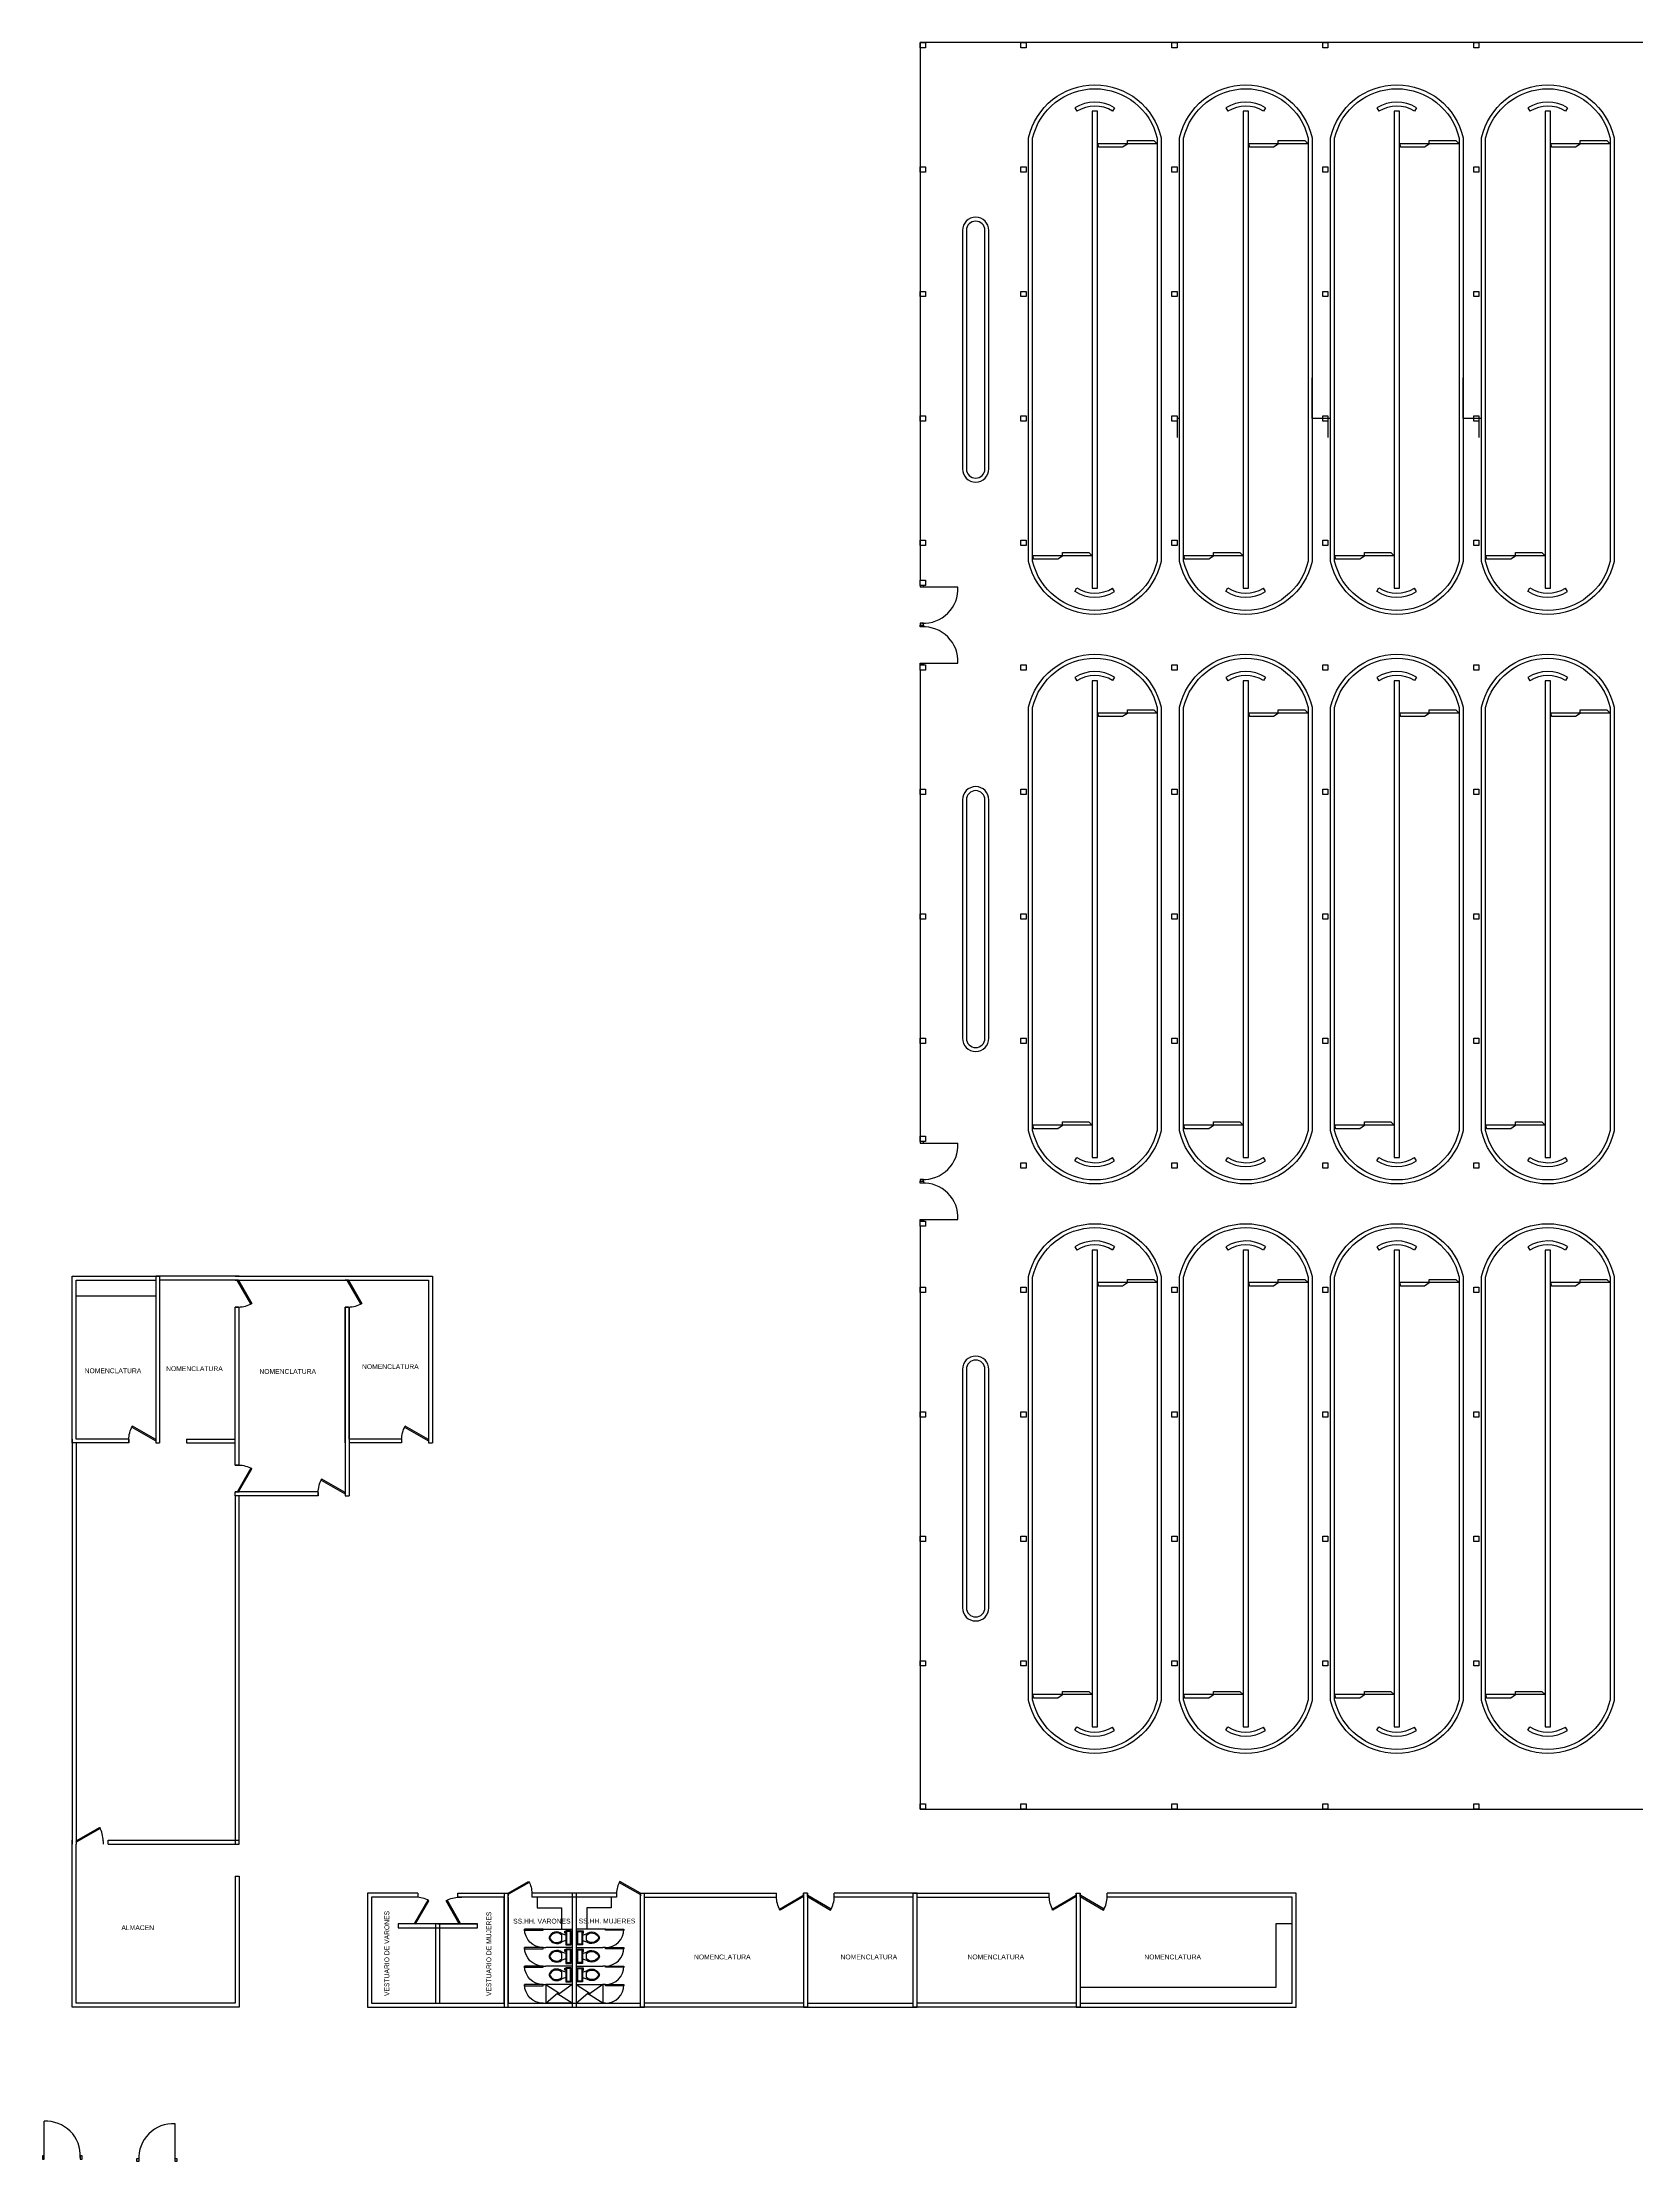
# Model space of a CAD drawing. Header units: metres. Extents: x 2572 to 5235, y 1556 to 2684.
# Drawn here: x 2664.6 to 2724.8, y 1556 to 1636 of the extents above; entities that cross this region are included whole.
import ezdxf

# ---------------------------------------------------------------- set-up
doc = ezdxf.new("R2010")
doc.units = ezdxf.units.M
doc.layers.add('ROTULO', color=7, linetype='Continuous', lineweight=18)
doc.styles.add('arial', font='arial.ttf')

# ---------------------------------------------------------------- blocks, each defined once
blk = doc.blocks.new('*U16')
for p, q in [((-8, 4), (-14, 6)), ((-14, -4), (-14, 4)), ((-9.5, 7), (-9.5, 10)), ((-9.5, 10), (-8.5, 10)), ((-8, 7), (-9.5, 7)), ((-8.5, 10), (-8.5, 8)), ((-8.5, 8), (-8, 8)), ((-8, -4), (-14, -6)), ((-6, -9.5), (-2, -9.5))]:
    blk.add_line(p, q)
blk.add_lwpolyline([(-8, -10.5), (0, -10.5), (0, 10.5), (-8, 10.5)], close=True)
for points in [[(-7, 8.5), (-7, -8.5)], [(-2, 9.5), (-6, 9.5)], [(-1, -8.5), (-1, 8.5)]]:
    blk.add_lwpolyline(points)
for centre, radius, start, end in [((-29, -0.1), 4, 164.9681, 195.247), ((-21.6, -3.6), 12.2, 51.5766, 158.079), ((-27.9, -0.1), 4, 155.8394, 204.3757), ((-21.8, -4.2), 11.3, 46.4753, 149.0544), ((-6.1, 8.6), 0.884, 81.9774, 188.2376), ((-1.9, 8.6), 0.884, 351.9774, 98.2376), ((-21.6, 3.5), 12.2, 202.136, 308.6382), ((-21.8, 4.2), 11.3, 211.1605, 313.7396), ((-6.1, -8.6), 0.884, 171.9774, 278.2376), ((-1.9, -8.6), 0.884, 261.9774, 8.2376)]:
    blk.add_arc(centre, radius, start, end)
blk = doc.blocks.new('*U17')
for p, q in [((0, 0), (0, -100)), ((700, 0), (700, -100))]:
    blk.add_line(p, q)
blk.add_lwpolyline([(0, 0), (0, 700), (43.75, 700), (43.75, 0)], close=True)
blk.add_arc((0, 0), 700, 0, 90)
blk = doc.blocks.new('*U21')
for p, q in [((0, 0), (0, 100)), ((900, 0), (900, 100))]:
    blk.add_line(p, q)
blk.add_lwpolyline([(0, 0), (779, -450), (801, -412), (22, 38)], close=True)
blk.add_arc((0, 0), 900, 330, 0)
blk = doc.blocks.new('*U22')
for p, q in [((0, 0), (0, 100)), ((1000, 0), (1000, 100))]:
    blk.add_line(p, q)
blk.add_lwpolyline([(0, 0), (866, -500), (888, -462), (22, 38)], close=True)
blk.add_arc((0, 0), 1000, 330, 0)
blk = doc.blocks.new('*U23')
for p, q in [((0, 0), (0, 5)), ((40, 0), (40, 5))]:
    blk.add_line(p, q)
blk.add_lwpolyline([(0, 0), (34.6, -20), (35.5, -18.5), (0.9, 1.5)], close=True)
blk.add_arc((0, 0), 40, 330, 0)
blk = doc.blocks.new('*U24')
for p, q in [((0, 0), (0, -5)), ((40, 0), (40, -5))]:
    blk.add_line(p, q)
blk.add_lwpolyline([(0, 0), (34.6, 20), (35.5, 18.5), (0.9, -1.5)], close=True)
blk.add_arc((0, 0), 40, 0, 30)

msp = doc.modelspace()

# ---------------------------------------------------------------- linework, layer by layer
for p, q in [((2665.752, 1589.46), (2669.052, 1589.46)), ((2665.752, 1583.16), (2665.752, 1589.46)), ((2665.902, 1589.31), (2668.902, 1589.31)), ((2665.902, 1583.31), (2665.902, 1589.31)), ((2672.052, 1589.46), (2668.902, 1589.46)), ((2668.902, 1589.46), (2668.902, 1583.16)), ((2668.902, 1589.31), (2668.902, 1583.31)), ((2669.052, 1589.46), (2669.052, 1583.16)), ((2671.902, 1589.31), (2669.052, 1589.31)), ((2669.052, 1589.31), (2669.052, 1583.31)), ((2671.902, 1589.46), (2676.202, 1589.46)), ((2672.052, 1589.31), (2676.052, 1589.31)), ((2676.052, 1589.46), (2679.352, 1589.46)), ((2676.052, 1589.31), (2679.202, 1589.31)), ((2679.202, 1589.31), (2679.202, 1583.31)), ((2679.352, 1589.46), (2679.352, 1583.16)), ((2671.902, 1582.326), (2671.902, 1588.294)), ((2672.052, 1582.326), (2672.052, 1588.294)), ((2676.052, 1588.294), (2676.052, 1581.31)), ((2676.052, 1583.16), (2676.052, 1588.294)), ((2676.202, 1588.294), (2676.202, 1581.16)), ((2676.202, 1583.31), (2676.202, 1588.294)), ((2665.752, 1583.31), (2665.752, 1568.01)), ((2667.886, 1583.16), (2665.752, 1583.16)), ((2667.886, 1583.31), (2665.902, 1583.31)), ((2665.902, 1583.16), (2665.902, 1568.16)), ((2670.067, 1583.31), (2671.902, 1583.31)), ((2670.068, 1583.16), (2671.902, 1583.16)), ((2678.186, 1583.31), (2676.202, 1583.31)), ((2678.186, 1583.16), (2676.202, 1583.16)), ((2675.036, 1581.16), (2671.902, 1581.16)), ((2675.036, 1581.31), (2672.052, 1581.31)), ((2665.752, 1561.86), (2665.752, 1568.16)), ((2665.902, 1562.01), (2665.902, 1568.01)), ((2667.102, 1568.16), (2672.052, 1568.16)), ((2667.102, 1568.01), (2672.052, 1568.01)), ((2671.902, 1566.81), (2671.902, 1562.01)), ((2672.052, 1566.81), (2672.052, 1561.86)), ((2678.802, 1566.16), (2676.902, 1566.16)), ((2676.902, 1566.16), (2676.902, 1561.86)), ((2678.802, 1566.01), (2677.052, 1566.01)), ((2677.052, 1566.01), (2677.052, 1562.01)), ((2682.052, 1566.16), (2682.052, 1561.86)), ((2682.052, 1562.01), (2682.052, 1566.01)), ((2682.202, 1561.86), (2682.202, 1566.16)), ((2682.202, 1566.01), (2682.202, 1562.01)), ((2686.302, 1566.16), (2683.102, 1566.16)), ((2686.302, 1566.01), (2683.102, 1566.01)), ((2687.202, 1561.86), (2687.202, 1566.16)), ((2687.202, 1566.16), (2692.336, 1566.16)), ((2687.202, 1562.01), (2687.202, 1566.01)), ((2687.352, 1561.86), (2687.352, 1566.16)), ((2687.352, 1562.01), (2687.352, 1566.01)), ((2687.352, 1566.01), (2692.336, 1566.01)), ((2693.352, 1566.16), (2693.352, 1561.86)), ((2693.352, 1566.01), (2693.352, 1562.01)), ((2693.502, 1566.16), (2693.502, 1561.86)), ((2693.502, 1566.01), (2693.502, 1562.01)), ((2697.502, 1566.01), (2694.517, 1566.009)), ((2697.652, 1566.16), (2694.518, 1566.16)), ((2697.502, 1561.86), (2697.502, 1566.16)), ((2697.502, 1566.16), (2702.636, 1566.16)), ((2697.502, 1562.01), (2697.502, 1566.01)), ((2697.652, 1561.86), (2697.652, 1566.16)), ((2697.652, 1562.01), (2697.652, 1566.01)), ((2697.652, 1566.01), (2702.636, 1566.01)), ((2703.652, 1566.16), (2703.652, 1561.86)), ((2703.652, 1566.01), (2703.652, 1562.01)), ((2703.802, 1566.16), (2703.802, 1561.86)), ((2703.802, 1566.01), (2703.802, 1562.01)), ((2711.802, 1566.01), (2704.817, 1566.009)), ((2711.952, 1566.16), (2704.818, 1566.16)), ((2711.802, 1562.01), (2711.802, 1566.01)), ((2711.952, 1561.86), (2711.952, 1566.16)), ((2672.052, 1561.86), (2665.752, 1561.86)), ((2671.902, 1562.01), (2665.902, 1562.01)), ((2676.902, 1561.86), (2682.202, 1561.86)), ((2677.052, 1562.01), (2682.052, 1562.01)), ((2682.052, 1561.86), (2687.352, 1561.86)), ((2682.202, 1562.01), (2687.202, 1562.01)), ((2693.502, 1561.86), (2687.202, 1561.86)), ((2693.352, 1562.01), (2687.352, 1562.01)), ((2693.352, 1561.86), (2697.652, 1561.86)), ((2693.502, 1562.01), (2697.502, 1562.01)), ((2703.802, 1561.86), (2697.502, 1561.86)), ((2703.652, 1562.01), (2697.652, 1562.01)), ((2703.652, 1561.86), (2711.952, 1561.86)), ((2703.802, 1562.01), (2711.802, 1562.01))]:
    msp.add_line(p, q)
for points in [[(2697.957, 1636.041), (2697.957, 1635.841), (2697.757, 1635.841), (2697.757, 1636.041), (2697.957, 1636.041)], [(2697.757, 1591.341), (2697.757, 1569.341), (2768.657, 1569.341), (2768.657, 1636.041), (2697.757, 1636.041), (2697.757, 1615.741)], [(2701.757, 1636.041), (2701.757, 1635.841), (2701.557, 1635.841), (2701.557, 1636.041), (2701.757, 1636.041)], [(2707.457, 1636.041), (2707.457, 1635.841), (2707.257, 1635.841), (2707.257, 1636.041), (2707.457, 1636.041)], [(2713.157, 1636.041), (2713.157, 1635.841), (2712.957, 1635.841), (2712.957, 1636.041), (2713.157, 1636.041)], [(2718.857, 1636.041), (2718.857, 1635.841), (2718.657, 1635.841), (2718.657, 1636.041), (2718.857, 1636.041)], [(2703.596, 1633.567), (2703.677, 1633.44)], [(2704.257, 1624.441), (2704.257, 1615.441), (2704.457, 1615.441), (2704.457, 1633.441), (2704.257, 1633.441), (2704.257, 1624.441)], [(2705.103, 1633.574), (2705.024, 1633.447)], [(2709.296, 1633.567), (2709.377, 1633.44)], [(2709.957, 1624.441), (2709.957, 1615.441), (2710.157, 1615.441), (2710.157, 1633.441), (2709.957, 1633.441), (2709.957, 1624.441)], [(2710.803, 1633.574), (2710.724, 1633.447)], [(2714.996, 1633.567), (2715.077, 1633.44)], [(2715.657, 1624.441), (2715.657, 1615.441), (2715.857, 1615.441), (2715.857, 1633.441), (2715.657, 1633.441), (2715.657, 1624.441)], [(2716.503, 1633.574), (2716.424, 1633.447)], [(2720.696, 1633.567), (2720.777, 1633.44)], [(2721.357, 1624.441), (2721.357, 1615.441), (2721.557, 1615.441), (2721.557, 1633.441), (2721.357, 1633.441), (2721.357, 1624.441)], [(2722.203, 1633.574), (2722.124, 1633.447)], [(2706.707, 1632.217), (2704.457, 1632.217), (2704.492, 1632.097), (2705.405, 1632.097), (2705.582, 1632.217), (2705.582, 1632.338), (2706.577, 1632.338), (2706.707, 1632.217)], [(2712.407, 1632.217), (2710.157, 1632.217), (2710.192, 1632.097), (2711.105, 1632.097), (2711.282, 1632.217), (2711.282, 1632.338), (2712.277, 1632.338), (2712.407, 1632.217)], [(2718.107, 1632.217), (2715.857, 1632.217), (2715.892, 1632.097), (2716.805, 1632.097), (2716.982, 1632.217), (2716.982, 1632.338), (2717.977, 1632.338), (2718.107, 1632.217)], [(2723.807, 1632.217), (2721.557, 1632.217), (2721.592, 1632.097), (2722.505, 1632.097), (2722.682, 1632.217), (2722.682, 1632.338), (2723.677, 1632.338), (2723.807, 1632.217)], [(2697.957, 1631.341), (2697.957, 1631.141), (2697.757, 1631.141), (2697.757, 1631.341), (2697.957, 1631.341)], [(2701.757, 1631.341), (2701.757, 1631.141), (2701.557, 1631.141), (2701.557, 1631.341), (2701.757, 1631.341)], [(2707.457, 1631.341), (2707.457, 1631.141), (2707.257, 1631.141), (2707.257, 1631.341), (2707.457, 1631.341)], [(2713.157, 1631.341), (2713.157, 1631.141), (2712.957, 1631.141), (2712.957, 1631.341), (2713.157, 1631.341)], [(2718.857, 1631.341), (2718.857, 1631.141), (2718.657, 1631.141), (2718.657, 1631.341), (2718.857, 1631.341)], [(2697.957, 1626.641), (2697.957, 1626.441), (2697.757, 1626.441), (2697.757, 1626.641), (2697.957, 1626.641)], [(2701.757, 1626.641), (2701.757, 1626.441), (2701.557, 1626.441), (2701.557, 1626.641), (2701.757, 1626.641)], [(2707.457, 1626.641), (2707.457, 1626.441), (2707.257, 1626.441), (2707.257, 1626.641), (2707.457, 1626.641)], [(2713.157, 1626.641), (2713.157, 1626.441), (2712.957, 1626.441), (2712.957, 1626.641), (2713.157, 1626.641)], [(2718.857, 1626.641), (2718.857, 1626.441), (2718.657, 1626.441), (2718.657, 1626.641), (2718.857, 1626.641)], [(2713.257, 1621.841), (2712.557, 1621.841), (2712.557, 1623.371)], [(2718.957, 1621.841), (2718.257, 1621.841), (2718.257, 1623.371)], [(2697.957, 1621.941), (2697.957, 1621.741), (2697.757, 1621.741), (2697.757, 1621.941), (2697.957, 1621.941)], [(2701.757, 1621.941), (2701.757, 1621.741), (2701.557, 1621.741), (2701.557, 1621.941), (2701.757, 1621.941)], [(2707.457, 1621.941), (2707.457, 1621.741), (2707.257, 1621.741), (2707.257, 1621.941), (2707.457, 1621.941)], [(2713.157, 1621.941), (2713.157, 1621.741), (2712.957, 1621.741), (2712.957, 1621.941), (2713.157, 1621.941)], [(2718.857, 1621.941), (2718.857, 1621.741), (2718.657, 1621.741), (2718.657, 1621.941), (2718.857, 1621.941)], [(2707.557, 1621.841), (2707.457, 1621.841), (2707.457, 1621.123)], [(2713.257, 1621.841), (2713.157, 1621.841), (2713.157, 1621.123)], [(2718.957, 1621.841), (2718.857, 1621.841), (2718.857, 1621.123)], [(2697.957, 1617.241), (2697.957, 1617.041), (2697.757, 1617.041), (2697.757, 1617.241), (2697.957, 1617.241)], [(2701.757, 1617.241), (2701.757, 1617.041), (2701.557, 1617.041), (2701.557, 1617.241), (2701.757, 1617.241)], [(2707.457, 1617.241), (2707.457, 1617.041), (2707.257, 1617.041), (2707.257, 1617.241), (2707.457, 1617.241)], [(2713.157, 1617.241), (2713.157, 1617.041), (2712.957, 1617.041), (2712.957, 1617.241), (2713.157, 1617.241)], [(2718.857, 1617.241), (2718.857, 1617.041), (2718.657, 1617.041), (2718.657, 1617.241), (2718.857, 1617.241)], [(2704.257, 1616.661), (2702.007, 1616.661), (2702.042, 1616.54), (2702.955, 1616.54), (2703.132, 1616.661), (2703.132, 1616.782), (2704.127, 1616.782), (2704.257, 1616.661)], [(2709.957, 1616.661), (2707.707, 1616.661), (2707.742, 1616.54), (2708.655, 1616.54), (2708.832, 1616.661), (2708.832, 1616.782), (2709.827, 1616.782), (2709.957, 1616.661)], [(2715.657, 1616.661), (2713.407, 1616.661), (2713.442, 1616.54), (2714.355, 1616.54), (2714.532, 1616.661), (2714.532, 1616.782), (2715.527, 1616.782), (2715.657, 1616.661)], [(2721.357, 1616.661), (2719.107, 1616.661), (2719.142, 1616.54), (2720.055, 1616.54), (2720.232, 1616.661), (2720.232, 1616.782), (2721.227, 1616.782), (2721.357, 1616.661)], [(2697.957, 1615.741), (2697.957, 1615.541), (2697.757, 1615.541), (2697.757, 1615.741), (2697.957, 1615.741)], [(2697.882, 1615.541), (2697.757, 1615.541), (2697.757, 1615.479), (2697.882, 1615.479), (2697.882, 1615.541)], [(2697.819, 1615.479), (2699.186, 1615.479)], [(2703.596, 1615.315), (2703.677, 1615.442)], [(2705.103, 1615.308), (2705.024, 1615.435)], [(2709.296, 1615.315), (2709.377, 1615.442)], [(2710.803, 1615.308), (2710.724, 1615.435)], [(2714.996, 1615.315), (2715.077, 1615.442)], [(2716.503, 1615.308), (2716.424, 1615.435)], [(2720.696, 1615.315), (2720.777, 1615.442)], [(2722.203, 1615.308), (2722.124, 1615.435)], [(2697.882, 1614.112), (2697.757, 1614.112), (2697.757, 1614.041), (2697.882, 1614.041), (2697.882, 1614.112)], [(2697.882, 1613.97), (2697.757, 1613.97), (2697.757, 1614.041), (2697.882, 1614.041), (2697.882, 1613.97)], [(2697.882, 1612.541), (2697.757, 1612.541), (2697.757, 1612.603), (2697.882, 1612.603), (2697.882, 1612.541)], [(2697.957, 1612.541), (2697.957, 1612.341), (2697.757, 1612.341), (2697.757, 1612.541), (2697.957, 1612.541)], [(2697.757, 1612.341), (2697.757, 1594.541)], [(2697.819, 1612.603), (2699.186, 1612.603)], [(2701.757, 1612.541), (2701.757, 1612.341), (2701.557, 1612.341), (2701.557, 1612.541), (2701.757, 1612.541)], [(2707.457, 1612.541), (2707.457, 1612.341), (2707.257, 1612.341), (2707.257, 1612.541), (2707.457, 1612.541)], [(2713.157, 1612.541), (2713.157, 1612.341), (2712.957, 1612.341), (2712.957, 1612.541), (2713.157, 1612.541)], [(2718.857, 1612.541), (2718.857, 1612.341), (2718.657, 1612.341), (2718.657, 1612.541), (2718.857, 1612.541)], [(2703.596, 1612.067), (2703.677, 1611.94)], [(2704.257, 1602.941), (2704.257, 1593.941), (2704.457, 1593.941), (2704.457, 1611.941), (2704.257, 1611.941), (2704.257, 1602.941)], [(2705.103, 1612.074), (2705.024, 1611.947)], [(2709.296, 1612.067), (2709.377, 1611.94)], [(2709.957, 1602.941), (2709.957, 1593.941), (2710.157, 1593.941), (2710.157, 1611.941), (2709.957, 1611.941), (2709.957, 1602.941)], [(2710.803, 1612.074), (2710.724, 1611.947)], [(2714.996, 1612.067), (2715.077, 1611.94)], [(2715.657, 1602.941), (2715.657, 1593.941), (2715.857, 1593.941), (2715.857, 1611.941), (2715.657, 1611.941), (2715.657, 1602.941)], [(2716.503, 1612.074), (2716.424, 1611.947)], [(2720.696, 1612.067), (2720.777, 1611.94)], [(2721.357, 1602.941), (2721.357, 1593.941), (2721.557, 1593.941), (2721.557, 1611.941), (2721.357, 1611.941), (2721.357, 1602.941)], [(2722.203, 1612.074), (2722.124, 1611.947)], [(2706.707, 1610.717), (2704.457, 1610.717), (2704.492, 1610.597), (2705.405, 1610.597), (2705.582, 1610.717), (2705.582, 1610.838), (2706.577, 1610.838), (2706.707, 1610.717)], [(2712.407, 1610.717), (2710.157, 1610.717), (2710.192, 1610.597), (2711.105, 1610.597), (2711.282, 1610.717), (2711.282, 1610.838), (2712.277, 1610.838), (2712.407, 1610.717)], [(2718.107, 1610.717), (2715.857, 1610.717), (2715.892, 1610.597), (2716.805, 1610.597), (2716.982, 1610.717), (2716.982, 1610.838), (2717.977, 1610.838), (2718.107, 1610.717)], [(2723.807, 1610.717), (2721.557, 1610.717), (2721.592, 1610.597), (2722.505, 1610.597), (2722.682, 1610.717), (2722.682, 1610.838), (2723.677, 1610.838), (2723.807, 1610.717)], [(2697.957, 1607.841), (2697.957, 1607.641), (2697.757, 1607.641), (2697.757, 1607.841), (2697.957, 1607.841)], [(2701.757, 1607.841), (2701.757, 1607.641), (2701.557, 1607.641), (2701.557, 1607.841), (2701.757, 1607.841)], [(2707.457, 1607.841), (2707.457, 1607.641), (2707.257, 1607.641), (2707.257, 1607.841), (2707.457, 1607.841)], [(2713.157, 1607.841), (2713.157, 1607.641), (2712.957, 1607.641), (2712.957, 1607.841), (2713.157, 1607.841)], [(2718.857, 1607.841), (2718.857, 1607.641), (2718.657, 1607.641), (2718.657, 1607.841), (2718.857, 1607.841)], [(2697.957, 1603.141), (2697.957, 1602.941), (2697.757, 1602.941), (2697.757, 1603.141), (2697.957, 1603.141)], [(2701.757, 1603.141), (2701.757, 1602.941), (2701.557, 1602.941), (2701.557, 1603.141), (2701.757, 1603.141)], [(2707.457, 1603.141), (2707.457, 1602.941), (2707.257, 1602.941), (2707.257, 1603.141), (2707.457, 1603.141)], [(2713.157, 1603.141), (2713.157, 1602.941), (2712.957, 1602.941), (2712.957, 1603.141), (2713.157, 1603.141)], [(2718.857, 1603.141), (2718.857, 1602.941), (2718.657, 1602.941), (2718.657, 1603.141), (2718.857, 1603.141)], [(2697.957, 1598.441), (2697.957, 1598.241), (2697.757, 1598.241), (2697.757, 1598.441), (2697.957, 1598.441)], [(2701.757, 1598.441), (2701.757, 1598.241), (2701.557, 1598.241), (2701.557, 1598.441), (2701.757, 1598.441)], [(2707.457, 1598.441), (2707.457, 1598.241), (2707.257, 1598.241), (2707.257, 1598.441), (2707.457, 1598.441)], [(2713.157, 1598.441), (2713.157, 1598.241), (2712.957, 1598.241), (2712.957, 1598.441), (2713.157, 1598.441)], [(2718.857, 1598.441), (2718.857, 1598.241), (2718.657, 1598.241), (2718.657, 1598.441), (2718.857, 1598.441)], [(2697.957, 1594.741), (2697.957, 1594.541), (2697.757, 1594.541), (2697.757, 1594.741), (2697.957, 1594.741)], [(2704.257, 1595.161), (2702.007, 1595.161), (2702.042, 1595.04), (2702.955, 1595.04), (2703.132, 1595.161), (2703.132, 1595.282), (2704.127, 1595.282), (2704.257, 1595.161)], [(2709.957, 1595.161), (2707.707, 1595.161), (2707.742, 1595.04), (2708.655, 1595.04), (2708.832, 1595.161), (2708.832, 1595.282), (2709.827, 1595.282), (2709.957, 1595.161)], [(2715.657, 1595.161), (2713.407, 1595.161), (2713.442, 1595.04), (2714.355, 1595.04), (2714.532, 1595.161), (2714.532, 1595.282), (2715.527, 1595.282), (2715.657, 1595.161)], [(2721.357, 1595.161), (2719.107, 1595.161), (2719.142, 1595.04), (2720.055, 1595.04), (2720.232, 1595.161), (2720.232, 1595.282), (2721.227, 1595.282), (2721.357, 1595.161)], [(2697.882, 1594.541), (2697.757, 1594.541), (2697.757, 1594.479), (2697.882, 1594.479), (2697.882, 1594.541)], [(2697.819, 1594.479), (2699.186, 1594.479)], [(2703.596, 1593.815), (2703.677, 1593.942)], [(2705.103, 1593.808), (2705.024, 1593.935)], [(2709.296, 1593.815), (2709.377, 1593.942)], [(2710.803, 1593.808), (2710.724, 1593.935)], [(2714.996, 1593.815), (2715.077, 1593.942)], [(2716.503, 1593.808), (2716.424, 1593.935)], [(2720.696, 1593.815), (2720.777, 1593.942)], [(2722.203, 1593.808), (2722.124, 1593.935)], [(2697.882, 1593.112), (2697.757, 1593.112), (2697.757, 1593.041), (2697.882, 1593.041), (2697.882, 1593.112)], [(2701.757, 1593.741), (2701.757, 1593.541), (2701.557, 1593.541), (2701.557, 1593.741), (2701.757, 1593.741)], [(2707.457, 1593.741), (2707.457, 1593.541), (2707.257, 1593.541), (2707.257, 1593.741), (2707.457, 1593.741)], [(2713.157, 1593.741), (2713.157, 1593.541), (2712.957, 1593.541), (2712.957, 1593.741), (2713.157, 1593.741)], [(2718.857, 1593.741), (2718.857, 1593.541), (2718.657, 1593.541), (2718.657, 1593.741), (2718.857, 1593.741)], [(2697.882, 1592.97), (2697.757, 1592.97), (2697.757, 1593.041), (2697.882, 1593.041), (2697.882, 1592.97)], [(2697.882, 1591.541), (2697.757, 1591.541), (2697.757, 1591.603), (2697.882, 1591.603), (2697.882, 1591.541)], [(2697.957, 1591.541), (2697.957, 1591.341), (2697.757, 1591.341), (2697.757, 1591.541), (2697.957, 1591.541)], [(2697.819, 1591.603), (2699.186, 1591.603)], [(2703.596, 1590.567), (2703.677, 1590.44)], [(2704.257, 1581.441), (2704.257, 1572.441), (2704.457, 1572.441), (2704.457, 1590.441), (2704.257, 1590.441), (2704.257, 1581.441)], [(2705.103, 1590.574), (2705.024, 1590.447)], [(2709.296, 1590.567), (2709.377, 1590.44)], [(2709.957, 1581.441), (2709.957, 1572.441), (2710.157, 1572.441), (2710.157, 1590.441), (2709.957, 1590.441), (2709.957, 1581.441)], [(2710.803, 1590.574), (2710.724, 1590.447)], [(2714.996, 1590.567), (2715.077, 1590.44)], [(2715.657, 1581.441), (2715.657, 1572.441), (2715.857, 1572.441), (2715.857, 1590.441), (2715.657, 1590.441), (2715.657, 1581.441)], [(2716.503, 1590.574), (2716.424, 1590.447)], [(2720.696, 1590.567), (2720.777, 1590.44)], [(2721.357, 1581.441), (2721.357, 1572.441), (2721.557, 1572.441), (2721.557, 1590.441), (2721.357, 1590.441), (2721.357, 1581.441)], [(2722.203, 1590.574), (2722.124, 1590.447)], [(2668.902, 1589.31), (2668.902, 1588.71), (2665.902, 1588.71), (2665.902, 1589.31), (2668.902, 1589.31)], [(2671.902, 1589.31), (2672.052, 1589.31)], [(2706.707, 1589.217), (2704.457, 1589.217), (2704.492, 1589.097), (2705.405, 1589.097), (2705.582, 1589.217), (2705.582, 1589.338), (2706.577, 1589.338), (2706.707, 1589.217)], [(2712.407, 1589.217), (2710.157, 1589.217), (2710.192, 1589.097), (2711.105, 1589.097), (2711.282, 1589.217), (2711.282, 1589.338), (2712.277, 1589.338), (2712.407, 1589.217)], [(2718.107, 1589.217), (2715.857, 1589.217), (2715.892, 1589.097), (2716.805, 1589.097), (2716.982, 1589.217), (2716.982, 1589.338), (2717.977, 1589.338), (2718.107, 1589.217)], [(2723.807, 1589.217), (2721.557, 1589.217), (2721.592, 1589.097), (2722.505, 1589.097), (2722.682, 1589.217), (2722.682, 1589.338), (2723.677, 1589.338), (2723.807, 1589.217)], [(2671.902, 1588.294), (2672.052, 1588.294)], [(2676.052, 1588.294), (2676.202, 1588.294)], [(2697.957, 1589.041), (2697.957, 1588.841), (2697.757, 1588.841), (2697.757, 1589.041), (2697.957, 1589.041)], [(2701.757, 1589.041), (2701.757, 1588.841), (2701.557, 1588.841), (2701.557, 1589.041), (2701.757, 1589.041)], [(2707.457, 1589.041), (2707.457, 1588.841), (2707.257, 1588.841), (2707.257, 1589.041), (2707.457, 1589.041)], [(2713.157, 1589.041), (2713.157, 1588.841), (2712.957, 1588.841), (2712.957, 1589.041), (2713.157, 1589.041)], [(2718.857, 1589.041), (2718.857, 1588.841), (2718.657, 1588.841), (2718.657, 1589.041), (2718.857, 1589.041)], [(2697.957, 1584.341), (2697.957, 1584.141), (2697.757, 1584.141), (2697.757, 1584.341), (2697.957, 1584.341)], [(2701.757, 1584.341), (2701.757, 1584.141), (2701.557, 1584.141), (2701.557, 1584.341), (2701.757, 1584.341)], [(2707.457, 1584.341), (2707.457, 1584.141), (2707.257, 1584.141), (2707.257, 1584.341), (2707.457, 1584.341)], [(2713.157, 1584.341), (2713.157, 1584.141), (2712.957, 1584.141), (2712.957, 1584.341), (2713.157, 1584.341)], [(2718.857, 1584.341), (2718.857, 1584.141), (2718.657, 1584.141), (2718.657, 1584.341), (2718.857, 1584.341)], [(2667.886, 1583.16), (2667.886, 1583.31)], [(2668.902, 1583.16), (2669.052, 1583.16)], [(2670.068, 1583.31), (2670.068, 1583.16)], [(2678.186, 1583.31), (2678.186, 1583.16)], [(2679.202, 1583.31), (2679.202, 1583.16), (2679.352, 1583.16)], [(2671.902, 1582.326), (2672.052, 1582.326)], [(2671.902, 1581.16), (2671.902, 1581.31), (2672.052, 1581.31)], [(2672.052, 1568.01), (2672.052, 1581.16), (2671.902, 1581.16), (2671.902, 1568.01)], [(2675.036, 1581.16), (2675.036, 1581.31)], [(2676.052, 1581.31), (2676.052, 1581.16), (2676.202, 1581.16)], [(2697.957, 1579.641), (2697.957, 1579.441), (2697.757, 1579.441), (2697.757, 1579.641), (2697.957, 1579.641)], [(2701.757, 1579.641), (2701.757, 1579.441), (2701.557, 1579.441), (2701.557, 1579.641), (2701.757, 1579.641)], [(2707.457, 1579.641), (2707.457, 1579.441), (2707.257, 1579.441), (2707.257, 1579.641), (2707.457, 1579.641)], [(2713.157, 1579.641), (2713.157, 1579.441), (2712.957, 1579.441), (2712.957, 1579.641), (2713.157, 1579.641)], [(2718.857, 1579.641), (2718.857, 1579.441), (2718.657, 1579.441), (2718.657, 1579.641), (2718.857, 1579.641)], [(2697.957, 1574.941), (2697.957, 1574.741), (2697.757, 1574.741), (2697.757, 1574.941), (2697.957, 1574.941)], [(2701.757, 1574.941), (2701.757, 1574.741), (2701.557, 1574.741), (2701.557, 1574.941), (2701.757, 1574.941)], [(2707.457, 1574.941), (2707.457, 1574.741), (2707.257, 1574.741), (2707.257, 1574.941), (2707.457, 1574.941)], [(2713.157, 1574.941), (2713.157, 1574.741), (2712.957, 1574.741), (2712.957, 1574.941), (2713.157, 1574.941)], [(2718.857, 1574.941), (2718.857, 1574.741), (2718.657, 1574.741), (2718.657, 1574.941), (2718.857, 1574.941)], [(2704.257, 1573.661), (2702.007, 1573.661), (2702.042, 1573.54), (2702.955, 1573.54), (2703.132, 1573.661), (2703.132, 1573.782), (2704.127, 1573.782), (2704.257, 1573.661)], [(2709.957, 1573.661), (2707.707, 1573.661), (2707.742, 1573.54), (2708.655, 1573.54), (2708.832, 1573.661), (2708.832, 1573.782), (2709.827, 1573.782), (2709.957, 1573.661)], [(2715.657, 1573.661), (2713.407, 1573.661), (2713.442, 1573.54), (2714.355, 1573.54), (2714.532, 1573.661), (2714.532, 1573.782), (2715.527, 1573.782), (2715.657, 1573.661)], [(2721.357, 1573.661), (2719.107, 1573.661), (2719.142, 1573.54), (2720.055, 1573.54), (2720.232, 1573.661), (2720.232, 1573.782), (2721.227, 1573.782), (2721.357, 1573.661)], [(2703.596, 1572.315), (2703.677, 1572.442)], [(2705.103, 1572.308), (2705.024, 1572.435)], [(2709.296, 1572.315), (2709.377, 1572.442)], [(2710.803, 1572.308), (2710.724, 1572.435)], [(2714.996, 1572.315), (2715.077, 1572.442)], [(2716.503, 1572.308), (2716.424, 1572.435)], [(2720.696, 1572.315), (2720.777, 1572.442)], [(2722.203, 1572.308), (2722.124, 1572.435)], [(2697.957, 1569.541), (2697.957, 1569.341), (2697.757, 1569.341), (2697.757, 1569.541), (2697.957, 1569.541)], [(2701.757, 1569.541), (2701.757, 1569.341), (2701.557, 1569.341), (2701.557, 1569.541), (2701.757, 1569.541)], [(2707.457, 1569.541), (2707.457, 1569.341), (2707.257, 1569.341), (2707.257, 1569.541), (2707.457, 1569.541)], [(2713.157, 1569.541), (2713.157, 1569.341), (2712.957, 1569.341), (2712.957, 1569.541), (2713.157, 1569.541)], [(2718.857, 1569.541), (2718.857, 1569.341), (2718.657, 1569.341), (2718.657, 1569.541), (2718.857, 1569.541)], [(2667.102, 1568.01), (2667.102, 1568.16)], [(2671.902, 1566.81), (2672.052, 1566.81)], [(2678.802, 1566.16), (2678.802, 1566.01)], [(2680.302, 1566.16), (2682.052, 1566.16), (2682.052, 1566.01), (2680.302, 1566.01), (2680.302, 1566.16)], [(2682.052, 1566.16), (2682.202, 1566.16)], [(2683.102, 1566.16), (2683.102, 1566.01)], [(2683.307, 1566.01), (2683.307, 1565.61), (2684.227, 1565.61), (2684.227, 1564.81), (2684.627, 1564.81)], [(2684.627, 1566.16), (2684.627, 1561.86)], [(2684.777, 1566.16), (2684.777, 1561.86)], [(2686.096, 1566.01), (2686.096, 1565.61), (2685.177, 1565.61), (2685.177, 1564.81), (2684.777, 1564.81)], [(2686.302, 1566.16), (2686.302, 1566.01)], [(2692.336, 1566.01), (2692.336, 1566.16)], [(2693.502, 1566.16), (2693.352, 1566.16)], [(2694.518, 1566.01), (2694.518, 1566.16)], [(2702.636, 1566.01), (2702.636, 1566.16)], [(2703.652, 1566.16), (2703.802, 1566.16)], [(2704.818, 1566.01), (2704.818, 1566.16)], [(2679.552, 1565.01), (2681.052, 1565.01), (2679.552, 1565.01), (2678.052, 1565.01), (2678.052, 1564.86), (2681.052, 1564.86), (2681.052, 1565.01)], [(2679.477, 1562.01), (2679.477, 1565.01)], [(2679.627, 1562.01), (2679.627, 1565.01)], [(2683.627, 1564.81), (2684.627, 1564.81)], [(2685.777, 1564.81), (2684.777, 1564.81)], [(2703.802, 1562.61), (2711.202, 1562.61), (2711.202, 1565.022), (2711.802, 1565.022)], [(2684.627, 1564.11), (2684.627, 1564.11), (2683.627, 1564.11)], [(2684.777, 1564.11), (2684.777, 1564.11), (2685.777, 1564.11)], [(2684.627, 1563.41), (2684.627, 1563.41), (2683.627, 1563.41)], [(2684.627, 1562.71), (2684.627, 1562.71), (2683.627, 1562.71)], [(2683.627, 1562.71), (2683.627, 1562.01)], [(2683.627, 1562.71), (2684.118, 1562.399)], [(2684.627, 1562.71), (2684.119, 1562.348)], [(2684.777, 1563.41), (2684.777, 1563.41), (2685.777, 1563.41)], [(2684.777, 1562.71), (2684.777, 1562.71), (2685.777, 1562.71)], [(2684.777, 1562.71), (2685.268, 1562.399)], [(2685.777, 1562.71), (2685.269, 1562.348)], [(2685.777, 1562.71), (2685.777, 1562.01)], [(2683.627, 1562.01), (2684.081, 1562.397)], [(2684.627, 1562.01), (2684.627, 1562.01), (2683.627, 1562.01)], [(2684.627, 1562.01), (2684.085, 1562.347)], [(2684.777, 1562.01), (2685.231, 1562.397)], [(2684.777, 1562.01), (2684.777, 1562.01), (2685.777, 1562.01)], [(2685.777, 1562.01), (2685.235, 1562.347)], [(2664.687, 1556.186), (2664.687, 1557.553)], [(2669.634, 1556.09), (2669.634, 1557.457)], [(2664.625, 1556.248), (2664.625, 1556.124), (2664.687, 1556.124), (2664.687, 1556.248), (2664.625, 1556.248)], [(2666.054, 1556.248), (2666.054, 1556.124), (2666.125, 1556.124), (2666.125, 1556.248), (2666.054, 1556.248)], [(2668.267, 1556.152), (2668.267, 1556.028), (2668.196, 1556.028), (2668.196, 1556.152), (2668.267, 1556.152)], [(2669.696, 1556.152), (2669.696, 1556.028), (2669.634, 1556.028), (2669.634, 1556.152), (2669.696, 1556.152)]]:
    msp.add_lwpolyline(points)
for points in [[(2706.857, 1624.441), (2706.857, 1616.441, -0.8), (2701.857, 1616.441), (2701.857, 1624.441), (2701.857, 1632.441, -0.8), (2706.857, 1632.441), (2706.857, 1624.441)], [(2712.557, 1624.441), (2712.557, 1616.441, -0.8), (2707.557, 1616.441), (2707.557, 1624.441), (2707.557, 1632.441, -0.8), (2712.557, 1632.441), (2712.557, 1624.441)], [(2718.257, 1624.441), (2718.257, 1616.441, -0.8), (2713.257, 1616.441), (2713.257, 1624.441), (2713.257, 1632.441, -0.8), (2718.257, 1632.441), (2718.257, 1624.441)], [(2723.957, 1624.441), (2723.957, 1616.441, -0.8), (2718.957, 1616.441), (2718.957, 1624.441), (2718.957, 1632.441, -0.8), (2723.957, 1632.441), (2723.957, 1624.441)], [(2699.357, 1624.441), (2699.357, 1619.941, 1), (2700.357, 1619.941), (2700.357, 1624.441), (2700.357, 1628.941, 1), (2699.357, 1628.941), (2699.357, 1624.441)], [(2706.857, 1602.941), (2706.857, 1594.941, -0.8), (2701.857, 1594.941), (2701.857, 1602.941), (2701.857, 1610.941, -0.8), (2706.857, 1610.941), (2706.857, 1602.941)], [(2712.557, 1602.941), (2712.557, 1594.941, -0.8), (2707.557, 1594.941), (2707.557, 1602.941), (2707.557, 1610.941, -0.8), (2712.557, 1610.941), (2712.557, 1602.941)], [(2718.257, 1602.941), (2718.257, 1594.941, -0.8), (2713.257, 1594.941), (2713.257, 1602.941), (2713.257, 1610.941, -0.8), (2718.257, 1610.941), (2718.257, 1602.941)], [(2723.957, 1602.941), (2723.957, 1594.941, -0.8), (2718.957, 1594.941), (2718.957, 1602.941), (2718.957, 1610.941, -0.8), (2723.957, 1610.941), (2723.957, 1602.941)], [(2699.357, 1602.941), (2699.357, 1598.441, 1), (2700.357, 1598.441), (2700.357, 1602.941), (2700.357, 1607.441, 1), (2699.357, 1607.441), (2699.357, 1602.941)], [(2706.857, 1581.441), (2706.857, 1573.441, -0.8), (2701.857, 1573.441), (2701.857, 1581.441), (2701.857, 1589.441, -0.8), (2706.857, 1589.441), (2706.857, 1581.441)], [(2712.557, 1581.441), (2712.557, 1573.441, -0.8), (2707.557, 1573.441), (2707.557, 1581.441), (2707.557, 1589.441, -0.8), (2712.557, 1589.441), (2712.557, 1581.441)], [(2718.257, 1581.441), (2718.257, 1573.441, -0.8), (2713.257, 1573.441), (2713.257, 1581.441), (2713.257, 1589.441, -0.8), (2718.257, 1589.441), (2718.257, 1581.441)], [(2723.957, 1581.441), (2723.957, 1573.441, -0.8), (2718.957, 1573.441), (2718.957, 1581.441), (2718.957, 1589.441, -0.8), (2723.957, 1589.441), (2723.957, 1581.441)], [(2699.357, 1581.441), (2699.357, 1576.941, 1), (2700.357, 1576.941), (2700.357, 1581.441), (2700.357, 1585.941, 1), (2699.357, 1585.941), (2699.357, 1581.441)]]:
    msp.add_lwpolyline(points, format="xyb")
for points in [[(2706.707, 1624.441), (2706.707, 1616.458, -0.794435), (2702.007, 1616.458), (2702.007, 1624.441), (2702.007, 1632.424, -0.794435), (2706.707, 1632.424)], [(2712.407, 1624.441), (2712.407, 1616.458, -0.794435), (2707.707, 1616.458), (2707.707, 1624.441), (2707.707, 1632.424, -0.794435), (2712.407, 1632.424)], [(2718.107, 1624.441), (2718.107, 1616.458, -0.794435), (2713.407, 1616.458), (2713.407, 1624.441), (2713.407, 1632.424, -0.794435), (2718.107, 1632.424)], [(2723.807, 1624.441), (2723.807, 1616.458, -0.794435), (2719.107, 1616.458), (2719.107, 1624.441), (2719.107, 1632.424, -0.794435), (2723.807, 1632.424)], [(2699.507, 1624.441), (2699.507, 1619.941, 1), (2700.207, 1619.941), (2700.207, 1624.441), (2700.207, 1628.941, 1), (2699.507, 1628.941)], [(2706.707, 1602.941), (2706.707, 1594.958, -0.794435), (2702.007, 1594.958), (2702.007, 1602.941), (2702.007, 1610.924, -0.794435), (2706.707, 1610.924)], [(2712.407, 1602.941), (2712.407, 1594.958, -0.794435), (2707.707, 1594.958), (2707.707, 1602.941), (2707.707, 1610.924, -0.794435), (2712.407, 1610.924)], [(2718.107, 1602.941), (2718.107, 1594.958, -0.794435), (2713.407, 1594.958), (2713.407, 1602.941), (2713.407, 1610.924, -0.794435), (2718.107, 1610.924)], [(2723.807, 1602.941), (2723.807, 1594.958, -0.794435), (2719.107, 1594.958), (2719.107, 1602.941), (2719.107, 1610.924, -0.794435), (2723.807, 1610.924)], [(2699.507, 1602.941), (2699.507, 1598.441, 1), (2700.207, 1598.441), (2700.207, 1602.941), (2700.207, 1607.441, 1), (2699.507, 1607.441)], [(2706.707, 1581.441), (2706.707, 1573.458, -0.794435), (2702.007, 1573.458), (2702.007, 1581.441), (2702.007, 1589.424, -0.794435), (2706.707, 1589.424)], [(2712.407, 1581.441), (2712.407, 1573.458, -0.794435), (2707.707, 1573.458), (2707.707, 1581.441), (2707.707, 1589.424, -0.794435), (2712.407, 1589.424)], [(2718.107, 1581.441), (2718.107, 1573.458, -0.794435), (2713.407, 1573.458), (2713.407, 1581.441), (2713.407, 1589.424, -0.794435), (2718.107, 1589.424)], [(2723.807, 1581.441), (2723.807, 1573.458, -0.794435), (2719.107, 1573.458), (2719.107, 1581.441), (2719.107, 1589.424, -0.794435), (2723.807, 1589.424)], [(2699.507, 1581.441), (2699.507, 1576.941, 1), (2700.207, 1576.941), (2700.207, 1581.441), (2700.207, 1585.941, 1), (2699.507, 1585.941)]]:
    msp.add_lwpolyline(points, format="xyb", close=True)
for centre in [(2684.101, 1562.373), (2685.251, 1562.373)]:
    msp.add_circle(centre, 0.0307)
for centre, radius, start, end in [((2704.356, 1632.375), 1.413, 58.04563, 122.50966), ((2704.356, 1632.375), 1.263, 58.04563, 122.50966), ((2710.056, 1632.375), 1.413, 58.04563, 122.50966), ((2710.056, 1632.375), 1.263, 58.04563, 122.50966), ((2715.756, 1632.375), 1.413, 58.04563, 122.50966), ((2715.756, 1632.375), 1.263, 58.04563, 122.50966), ((2721.456, 1632.375), 1.413, 58.04563, 122.50966), ((2721.456, 1632.375), 1.263, 58.04563, 122.50966), ((2697.891, 1615.407), 1.297, 266.82926, 3.17074), ((2704.356, 1616.507), 1.413, 237.49034, 301.95437), ((2704.356, 1616.507), 1.263, 237.49034, 301.95437), ((2710.056, 1616.507), 1.413, 237.49034, 301.95437), ((2710.056, 1616.507), 1.263, 237.49034, 301.95437), ((2715.756, 1616.507), 1.413, 237.49034, 301.95437), ((2715.756, 1616.507), 1.263, 237.49034, 301.95437), ((2721.456, 1616.507), 1.413, 237.49034, 301.95437), ((2721.456, 1616.507), 1.263, 237.49034, 301.95437), ((2697.891, 1612.675), 1.297, 356.82926, 93.17074), ((2704.356, 1610.875), 1.413, 58.04563, 122.50966), ((2710.056, 1610.875), 1.413, 58.04563, 122.50966), ((2715.756, 1610.875), 1.413, 58.04563, 122.50966), ((2721.456, 1610.875), 1.413, 58.04563, 122.50966), ((2704.356, 1610.875), 1.263, 58.04563, 122.50966), ((2710.056, 1610.875), 1.263, 58.04563, 122.50966), ((2715.756, 1610.875), 1.263, 58.04563, 122.50966), ((2721.456, 1610.875), 1.263, 58.04563, 122.50966), ((2697.891, 1594.407), 1.297, 266.82926, 3.17074), ((2704.356, 1595.007), 1.263, 237.49034, 301.95437), ((2710.056, 1595.007), 1.263, 237.49034, 301.95437), ((2715.756, 1595.007), 1.263, 237.49034, 301.95437), ((2721.456, 1595.007), 1.263, 237.49034, 301.95437), ((2704.356, 1595.007), 1.413, 237.49034, 301.95437), ((2710.056, 1595.007), 1.413, 237.49034, 301.95437), ((2715.756, 1595.007), 1.413, 237.49034, 301.95437), ((2721.456, 1595.007), 1.413, 237.49034, 301.95437), ((2697.891, 1591.675), 1.297, 356.82926, 93.17074), ((2704.356, 1589.375), 1.413, 58.04563, 122.50966), ((2710.056, 1589.375), 1.413, 58.04563, 122.50966), ((2715.756, 1589.375), 1.413, 58.04563, 122.50966), ((2721.456, 1589.375), 1.413, 58.04563, 122.50966), ((2704.356, 1589.375), 1.263, 58.04563, 122.50966), ((2710.056, 1589.375), 1.263, 58.04563, 122.50966), ((2715.756, 1589.375), 1.263, 58.04563, 122.50966), ((2721.456, 1589.375), 1.263, 58.04563, 122.50966), ((2704.356, 1573.507), 1.413, 237.49034, 301.95437), ((2704.356, 1573.507), 1.263, 237.49034, 301.95437), ((2710.056, 1573.507), 1.413, 237.49034, 301.95437), ((2710.056, 1573.507), 1.263, 237.49034, 301.95437), ((2715.756, 1573.507), 1.413, 237.49034, 301.95437), ((2715.756, 1573.507), 1.263, 237.49034, 301.95437), ((2721.456, 1573.507), 1.413, 237.49034, 301.95437), ((2721.456, 1573.507), 1.263, 237.49034, 301.95437), ((2664.759, 1556.258), 1.297, 356.82926, 93.17074), ((2669.562, 1556.162), 1.297, 86.82926, 183.17074)]:
    msp.add_arc(centre, radius, start, end)

# ---------------------------------------------------------------- block references
for name, p, xscale, yscale, zscale, rotation in [('*U24', (2672.029, 1589.31), 0.0254, 0.0254, 0.0254, 270), ('*U24', (2676.179, 1589.31), 0.0254, 0.0254, 0.0254, 270), ('*U24', (2672.029, 1581.31), -0.0254, 0.0254, 0.0254, 270), ('*U22', (2678.716, 1565.01), 0.001, 0.001, 0.001, 90.00000000000001), ('*U22', (2680.364, 1565.01), -0.001, 0.001, 0.001, 270), ('*U21', (2682.202, 1566.16), -0.001, 0.001, 0.001, 180), ('*U21', (2687.202, 1566.16), 0.001, 0.001, 0.001, 180), ('*U17', (2683.527, 1564.81), -0.001, 0.001, 0.001, 90), ('*U17', (2685.877, 1564.81), 0.001, 0.001, 0.001, 270), ('*U17', (2683.527, 1564.11), -0.001, 0.001, 0.001, 90), ('*U17', (2685.877, 1564.11), 0.001, 0.001, 0.001, 270), ('*U17', (2683.527, 1563.41), -0.001, 0.001, 0.001, 90), ('*U17', (2683.527, 1562.71), -0.001, 0.001, 0.001, 90), ('*U17', (2685.877, 1563.41), 0.001, 0.001, 0.001, 270), ('*U17', (2685.877, 1562.71), 0.001, 0.001, 0.001, 270)]:
    msp.add_blockref(name, p, dxfattribs=dict(xscale=xscale, yscale=yscale, zscale=zscale, rotation=rotation))
at = {"yscale": 0.0254, "zscale": 0.0254}
for name, p, xscale in [('*U24', (2668.902, 1583.287), -0.0254), ('*U24', (2679.202, 1583.287), -0.0254), ('*U24', (2676.052, 1581.287), -0.0254), ('*U24', (2665.902, 1568.137), 0.0254), ('*U23', (2693.352, 1566.034), -0.0254), ('*U23', (2693.502, 1566.034), 0.0254), ('*U23', (2703.652, 1566.033), -0.0254), ('*U23', (2703.802, 1566.033), 0.0254), ('*U16', (2684.591, 1564.481), 0.0254), ('*U16', (2684.812, 1564.481), -0.0254), ('*U16', (2684.591, 1563.781), 0.0254), ('*U16', (2684.812, 1563.781), -0.0254), ('*U16', (2684.591, 1563.081), 0.0254), ('*U16', (2684.812, 1563.081), -0.0254)]:
    msp.add_blockref(name, p, dxfattribs=dict(at, xscale=xscale))

# ---------------------------------------------------------------- texts
at = {"layer": 'ROTULO', "color": 7, "lineweight": -3, "style": 'arial'}
for s, height, p in [('NOMENCLATURA', 0.18248, (2666.22, 1585.796)), ('NOMENCLATURA', 0.18248, (2669.296, 1585.875)), ('NOMENCLATURA', 0.18248, (2672.817, 1585.77)), ('NOMENCLATURA', 0.18248, (2676.691, 1585.953)), ('SS.HH. VARONES', 0.18248, (2682.397, 1565.016)), ('SS.HH. MUJERES', 0.18248, (2684.87, 1565.021)), ('ALMACEN ', 0.1825, (2667.608, 1564.77)), ('NOMENCLATURA', 0.18248, (2689.222, 1563.664)), ('NOMENCLATURA', 0.18248, (2694.756, 1563.664)), ('NOMENCLATURA', 0.18248, (2699.547, 1563.664)), ('NOMENCLATURA', 0.18248, (2706.224, 1563.664))]:
    msp.add_text(s, height=height, dxfattribs=at).set_placement(p)
for s, p in [('VESTUARIO DE VARONES', (2677.72, 1562.28)), ('VESTUARIO DE MUJERES', (2681.571, 1562.28))]:
    msp.add_text(s, height=0.18248, rotation=90, dxfattribs=at).set_placement(p)

doc.saveas('drawing.dxf')
